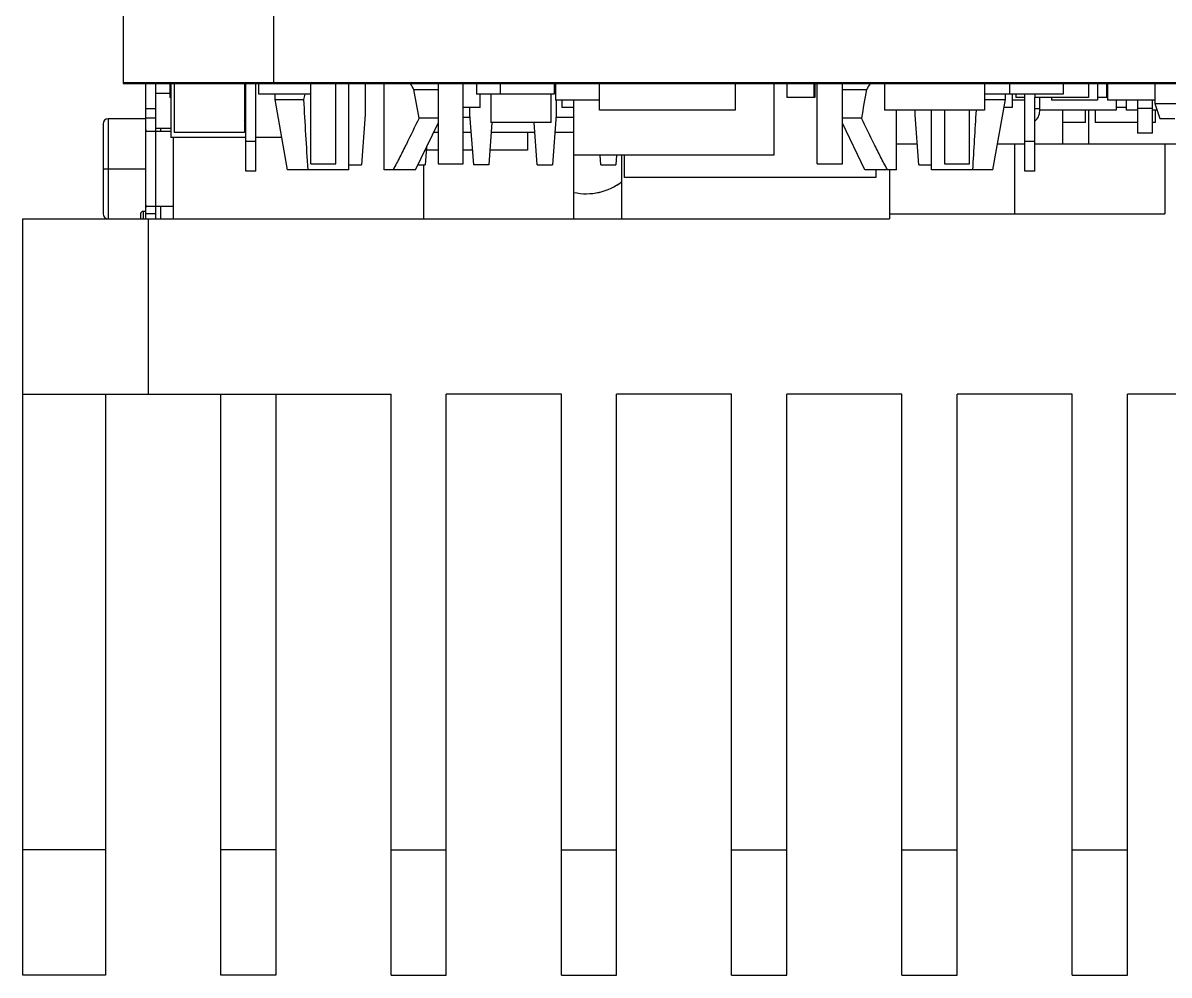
# Model space of a CAD drawing. Header units: millimetres. Extents: x 15 to 418, y 12 to 300.
# Drawn here: x 124.1 to 146.98, y 56.37 to 75.38 of the extents above; entities that cross this region are included whole.
import ezdxf

# ---------------------------------------------------------------- set-up
doc = ezdxf.new("R2010")
doc.units = ezdxf.units.MM
doc.header["$LTSCALE"] = 23.1
doc.layers.get('0').update_dxf_attribs({"linetype": 'CONTINUOUS'})

msp = doc.modelspace()

# ---------------------------------------------------------------- linework, layer by layer
at = {"color": 7, "linetype": 'Continuous'}
for p, q in [((126.101, 75.767), (126.101, 74.167)), ((129.101, 75.767), (129.101, 74.167)), ((126.101, 74.189), (182.101, 74.189)), ((126.101, 74.167), (182.101, 74.167)), ((126.551, 74.167), (126.551, 71.467)), ((126.751, 74.167), (126.751, 71.467)), ((127.033, 74.167), (127.033, 73.889)), ((127.052, 74.167), (127.052, 73.088)), ((127.123, 74.167), (127.123, 73.189)), ((128.523, 74.167), (128.523, 73.189)), ((128.811, 73.958), (128.811, 74.167)), ((129.851, 72.567), (129.851, 74.167)), ((130.351, 72.567), (130.351, 74.167)), ((130.936, 74.167), (130.936, 73.547)), ((132.391, 74.167), (132.391, 72.567)), ((132.891, 72.567), (132.891, 74.167)), ((133.154, 74.167), (133.154, 73.958)), ((133.637, 73.958), (133.637, 74.167)), ((134.709, 74.167), (134.709, 73.958)), ((134.732, 74.167), (134.732, 73.839)), ((135.615, 73.639), (135.615, 74.167)), ((138.318, 74.167), (138.318, 73.639)), ((139.094, 74.167), (139.094, 72.738)), ((139.354, 74.167), (139.354, 73.889)), ((139.89, 74.167), (139.89, 73.889)), ((139.914, 74.167), (139.914, 73.889)), ((139.961, 72.567), (139.961, 74.167)), ((140.461, 72.567), (140.461, 74.167)), ((141.301, 74.167), (141.301, 73.639)), ((143.301, 74.167), (143.301, 73.639)), ((143.797, 74.167), (143.797, 73.958)), ((144.869, 74.167), (144.869, 73.958)), ((145.376, 74.167), (145.376, 73.889)), ((145.552, 74.167), (145.552, 73.839)), ((145.732, 74.167), (145.732, 73.889)), ((145.755, 74.167), (145.755, 73.839)), ((127.033, 73.967), (126.751, 73.967)), ((129.851, 73.958), (128.811, 73.958)), ((134.709, 73.958), (133.154, 73.958)), ((133.233, 73.688), (133.233, 73.958)), ((133.443, 73.958), (133.443, 73.388)), ((134.649, 73.388), (134.649, 73.958)), ((144.869, 73.958), (143.301, 73.958)), ((143.85, 73.958), (143.85, 73.688)), ((143.925, 73.958), (143.925, 73.889)), ((144.306, 73.958), (144.306, 73.889)), ((127.052, 73.889), (127.033, 73.889)), ((133.233, 73.688), (132.891, 73.688)), ((133.026, 73.547), (133.026, 73.688)), ((135.615, 73.839), (134.732, 73.839)), ((134.746, 73.839), (134.746, 73.544)), ((134.859, 73.839), (134.859, 73.688)), ((135.094, 73.688), (134.859, 73.688)), ((135.094, 73.839), (135.094, 72.738)), ((139.914, 73.889), (139.354, 73.889)), ((143.85, 73.688), (143.688, 73.688)), ((144.101, 73.839), (143.85, 73.839)), ((144.107, 73.889), (143.925, 73.889)), ((145.376, 73.889), (144.306, 73.889)), ((144.638, 73.889), (144.638, 73.839)), ((145.552, 73.839), (144.638, 73.839)), ((145.756, 73.889), (145.552, 73.889)), ((146.701, 73.839), (145.755, 73.839)), ((145.926, 73.839), (145.926, 73.639)), ((146.136, 73.688), (145.926, 73.688)), ((146.136, 73.639), (146.136, 73.839)), ((125.801, 73.466), (125.801, 71.467)), ((126.551, 73.667), (126.751, 73.667)), ((126.751, 73.477), (126.551, 73.477)), ((130.936, 73.547), (130.861, 72.547)), ((133.026, 73.489), (132.891, 73.489)), ((133.101, 72.547), (133.026, 73.547)), ((134.746, 73.544), (134.671, 72.544)), ((135.094, 73.489), (134.746, 73.489)), ((138.318, 73.639), (135.615, 73.639)), ((143.301, 73.639), (141.301, 73.639)), ((141.916, 73.544), (141.916, 73.639)), ((141.991, 72.544), (141.916, 73.544)), ((142.501, 73.639), (142.501, 72.567)), ((143.001, 72.567), (143.001, 73.639)), ((145.926, 73.639), (144.401, 73.639)), ((144.859, 73.639), (144.859, 72.967)), ((145.317, 73.388), (145.317, 73.639)), ((145.374, 73.639), (145.374, 72.967)), ((145.508, 73.639), (145.508, 73.388)), ((146.351, 73.639), (146.136, 73.639)), ((146.744, 73.639), (146.651, 73.639)), ((146.714, 73.388), (146.714, 73.639)), ((125.701, 73.366), (125.701, 71.566)), ((126.553, 73.233), (126.555, 73.229)), ((126.553, 73.233), (126.555, 73.229)), ((127.052, 73.267), (126.751, 73.267)), ((126.851, 73.267), (126.851, 73.217)), ((133.464, 73.387), (133.401, 72.547)), ((134.649, 73.388), (133.443, 73.388)), ((134.371, 72.544), (134.308, 73.388)), ((145.317, 73.388), (144.859, 73.388)), ((146.351, 73.388), (145.508, 73.388)), ((146.714, 73.388), (146.651, 73.388)), ((126.577, 73.217), (127.052, 73.217)), ((128.551, 73.088), (127.052, 73.088)), ((127.101, 73.088), (127.101, 71.467)), ((128.523, 73.189), (127.123, 73.189)), ((129.271, 73.088), (128.751, 73.088)), ((132.391, 73.189), (132.301, 73.189)), ((133.053, 73.189), (132.891, 73.189)), ((134.323, 73.189), (133.449, 73.189)), ((134.173, 73.189), (134.173, 72.839)), ((135.094, 73.189), (134.719, 73.189)), ((132.157, 72.892), (132.131, 72.544)), ((132.391, 72.839), (132.153, 72.839)), ((133.079, 72.839), (132.891, 72.839)), ((134.173, 72.839), (133.423, 72.839)), ((141.541, 72.967), (141.959, 72.967)), ((143.559, 72.967), (144.101, 72.967)), ((143.901, 72.967), (143.901, 71.567)), ((144.301, 72.967), (165.812, 72.967)), ((146.901, 72.967), (146.901, 71.567)), ((129.851, 72.567), (130.351, 72.567)), ((130.611, 72.547), (130.861, 72.547)), ((131.988, 72.544), (132.131, 72.544)), ((132.101, 72.544), (132.101, 71.467)), ((132.391, 72.567), (132.891, 72.567)), ((133.401, 72.547), (133.101, 72.547)), ((134.371, 72.544), (134.671, 72.544)), ((139.094, 72.738), (135.094, 72.738)), ((135.101, 71.467), (135.101, 72.738)), ((135.641, 72.547), (135.627, 72.738)), ((135.641, 72.547), (135.941, 72.547)), ((135.955, 72.738), (135.941, 72.547)), ((136.059, 71.467), (136.059, 72.738)), ((136.108, 72.738), (136.108, 72.289)), ((139.961, 72.567), (140.461, 72.567)), ((141.991, 72.544), (142.241, 72.544)), ((142.501, 72.567), (143.001, 72.567)), ((125.701, 72.466), (126.551, 72.466)), ((141.128, 72.447), (141.128, 72.289)), ((141.401, 72.447), (141.401, 71.467)), ((141.128, 72.289), (136.108, 72.289)), ((126.566, 71.715), (126.563, 71.714)), ((126.578, 71.717), (127.101, 71.717)), ((126.851, 71.717), (126.851, 71.467)), ((124.101, 56.367), (124.101, 71.467)), ((124.101, 71.467), (141.401, 71.467)), ((126.451, 71.566), (126.451, 71.467)), ((126.501, 71.616), (126.501, 71.467)), ((126.751, 71.567), (126.551, 71.567)), ((126.601, 71.467), (126.601, 67.967)), ((141.401, 71.567), (146.901, 71.567)), ((124.101, 67.967), (131.451, 67.967)), ((125.751, 67.967), (125.751, 56.367)), ((128.051, 56.367), (128.051, 67.967)), ((129.151, 67.967), (129.151, 56.367)), ((131.451, 56.367), (131.451, 67.967)), ((132.551, 56.367), (132.551, 67.967)), ((134.851, 67.967), (132.551, 67.967)), ((134.851, 56.367), (134.851, 67.967)), ((135.951, 56.367), (135.951, 67.967)), ((138.251, 67.967), (135.951, 67.967)), ((138.251, 56.367), (138.251, 67.967)), ((139.351, 56.367), (139.351, 67.967)), ((141.651, 67.967), (139.351, 67.967)), ((141.651, 56.367), (141.651, 67.967)), ((142.751, 56.367), (142.751, 67.967)), ((145.051, 67.967), (142.751, 67.967)), ((145.051, 56.367), (145.051, 67.967)), ((146.151, 56.367), (146.151, 67.967)), ((148.451, 67.967), (146.151, 67.967)), ((125.751, 58.867), (124.101, 58.867)), ((129.151, 58.867), (128.051, 58.867)), ((131.451, 58.867), (132.551, 58.867)), ((134.851, 58.867), (135.951, 58.867)), ((138.251, 58.867), (139.351, 58.867)), ((141.651, 58.867), (142.751, 58.867)), ((145.051, 58.867), (146.151, 58.867)), ((125.751, 56.367), (124.101, 56.367)), ((129.151, 56.367), (128.051, 56.367)), ((131.451, 56.367), (132.551, 56.367)), ((134.851, 56.367), (135.951, 56.367)), ((138.251, 56.367), (139.351, 56.367)), ((141.651, 56.367), (142.751, 56.367)), ((145.051, 56.367), (146.151, 56.367))]:
    msp.add_line(p, q, dxfattribs=at)
at = {"color": 6, "linetype": 'Continuous'}
for p, q in [((128.551, 72.417), (128.551, 74.167)), ((128.751, 72.417), (128.751, 74.167)), ((130.611, 72.447), (130.611, 74.167)), ((131.311, 72.447), (131.311, 74.167)), ((146.701, 74.167), (146.701, 73.767)), ((129.136, 73.847), (129.136, 73.958)), ((131.907, 74.047), (132.391, 74.047)), ((140.461, 74.047), (140.945, 74.047)), ((143.716, 73.847), (143.716, 73.958)), ((144.101, 72.417), (144.101, 73.958)), ((129.386, 72.447), (129.136, 73.847)), ((129.136, 73.847), (129.705, 73.847)), ((143.301, 73.847), (143.716, 73.847)), ((143.466, 72.447), (143.716, 73.847)), ((144.301, 72.417), (144.301, 73.889)), ((144.401, 73.617), (144.401, 73.889)), ((146.351, 73.839), (146.351, 73.179)), ((146.651, 73.179), (146.651, 73.839)), ((146.701, 73.767), (146.801, 73.467)), ((146.701, 73.767), (147.201, 73.767)), ((126.551, 73.466), (125.801, 73.466)), ((128.523, 73.667), (128.551, 73.667)), ((132.391, 73.477), (132.01, 73.477)), ((140.842, 73.477), (140.461, 73.477)), ((141.541, 72.447), (141.541, 73.639)), ((142.241, 72.447), (142.241, 73.639)), ((144.301, 73.667), (144.401, 73.667)), ((146.351, 73.679), (146.651, 73.679)), ((146.801, 73.467), (147.101, 73.467)), ((131.941, 72.447), (132.391, 73.374)), ((140.911, 72.447), (140.461, 73.374)), ((128.551, 73.017), (128.751, 73.017)), ((144.101, 73.017), (144.301, 73.017)), ((146.651, 73.179), (146.351, 73.179)), ((128.751, 72.417), (128.551, 72.417)), ((130.611, 72.447), (129.386, 72.447)), ((131.941, 72.447), (131.311, 72.447)), ((141.541, 72.447), (140.911, 72.447)), ((143.466, 72.447), (142.241, 72.447)), ((144.301, 72.417), (144.101, 72.417)), ((126.551, 71.616), (126.501, 71.616))]:
    msp.add_line(p, q, dxfattribs=at)
for centre, radius, start, end in [((126.633, 71.111), 6.037, 29.103, 30.4237), ((146.221, 71.11), 6.038, 149.5768, 150.8971), ((149.781, 69.165), 20.614, 166.5536, 166.8724), ((112.865, 70.333), 19.401, 9.3268, 11.0371), ((159.992, 70.332), 19.406, 168.963, 170.6729), ((275.808, 81.693), 146.314, 183.07397, 183.62314), ((125.801, 73.366), 0.1, 90, 180), ((1, 81.457), 142.351, 356.37093, 356.85143), ((144.151, 73.617), 0.25, 306.8744, 0.1156), ((128.701, 73.617), 0.25, 223.8357, 233.1256), ((125.801, 71.566), 0.1, 180, 268.1611), ((126.501, 71.566), 0.05, 90, 180)]:
    msp.add_arc(centre, radius, start, end, dxfattribs=at)
at = {"color": 7, "linetype": 'Continuous'}
for centre, radius, start, end in [((126.574, 73.239), 0.0223, 236.2339, 242.2104), ((126.572, 73.236), 0.0188, 237.1472, 244.252), ((135.35, 73.118), 1.151, 257.4329, 308.1025), ((135.351, 73.117), 1.15, 257.3854, 308.1391), ((126.579, 71.687), 0.0303, 115.6348, 120.4615)]:
    msp.add_arc(centre, radius, start, end, dxfattribs=at)
at = {"color": 6, "linetype": 'Continuous'}
for points, knots in [([(132.01, 73.477), (131.926, 73.304), (131.8, 73.045), (131.627, 72.702), (131.538, 72.532), (131.492, 72.447)], [0, 0, 0, 0, 0.499925, 0.749942, 1, 1, 1, 1]), ([(141.36, 72.447), (141.314, 72.532), (141.225, 72.702), (141.052, 73.045), (140.926, 73.304), (140.842, 73.477)], [0, 0, 0, 0, 0.250059, 0.500075, 1, 1, 1, 1])]:
    msp.add_open_spline(points, degree=3, knots=knots, dxfattribs=at)
at = {"color": 7, "linetype": 'Continuous'}
for points, knots in [([(126.551, 73.254), (126.551, 73.25), (126.551, 73.243), (126.552, 73.236), (126.553, 73.233)], [0, 0, 0, 0, 0.534798, 1, 1, 1, 1]), ([(126.551, 73.254), (126.551, 73.252), (126.551, 73.245), (126.552, 73.238), (126.553, 73.233)], [0, 0, 0, 0, 0.282117, 1, 1, 1, 1]), ([(126.555, 73.229), (126.556, 73.227), (126.558, 73.224), (126.561, 73.222), (126.562, 73.221)], [0, 0, 0, 0, 0.513103, 1, 1, 1, 1]), ([(126.555, 73.229), (126.555, 73.228), (126.557, 73.225), (126.56, 73.222), (126.562, 73.221)], [0, 0, 0, 0, 0.264974, 1, 1, 1, 1]), ([(126.564, 73.219), (126.566, 73.218), (126.57, 73.217), (126.575, 73.217), (126.577, 73.217)], [0, 0, 0, 0, 0.473728, 1, 1, 1, 1]), ([(126.564, 73.219), (126.565, 73.219), (126.569, 73.217), (126.573, 73.217), (126.577, 73.217)], [0, 0, 0, 0, 0.230908, 1, 1, 1, 1]), ([(126.553, 71.697), (126.552, 71.695), (126.551, 71.689), (126.551, 71.683), (126.551, 71.679)], [0, 0, 0, 0, 0.235613, 1, 1, 1, 1]), ([(126.553, 71.697), (126.552, 71.695), (126.551, 71.689), (126.551, 71.683), (126.551, 71.679)], [0, 0, 0, 0, 0.225503, 1, 1, 1, 1]), ([(126.557, 71.708), (126.556, 71.707), (126.554, 71.704), (126.553, 71.7), (126.553, 71.697)], [0, 0, 0, 0, 0.21974, 1, 1, 1, 1]), ([(126.557, 71.708), (126.556, 71.707), (126.554, 71.703), (126.553, 71.7), (126.553, 71.697)], [0, 0, 0, 0, 0.229247, 1, 1, 1, 1]), ([(126.564, 71.714), (126.563, 71.713), (126.56, 71.712), (126.558, 71.709), (126.557, 71.708)], [0, 0, 0, 0, 0.256882, 1, 1, 1, 1]), ([(126.563, 71.714), (126.562, 71.713), (126.559, 71.711), (126.557, 71.708), (126.557, 71.708)], [0, 0, 0, 0, 0.743421, 1, 1, 1, 1]), ([(126.578, 71.717), (126.576, 71.718), (126.571, 71.717), (126.568, 71.716), (126.566, 71.715)], [0, 0, 0, 0, 0.521984, 1, 1, 1, 1]), ([(126.578, 71.717), (126.577, 71.717), (126.573, 71.717), (126.569, 71.716), (126.566, 71.715)], [0, 0, 0, 0, 0.267977, 1, 1, 1, 1])]:
    msp.add_open_spline(points, degree=3, knots=knots, dxfattribs=at)

doc.saveas('drawing.dxf')
